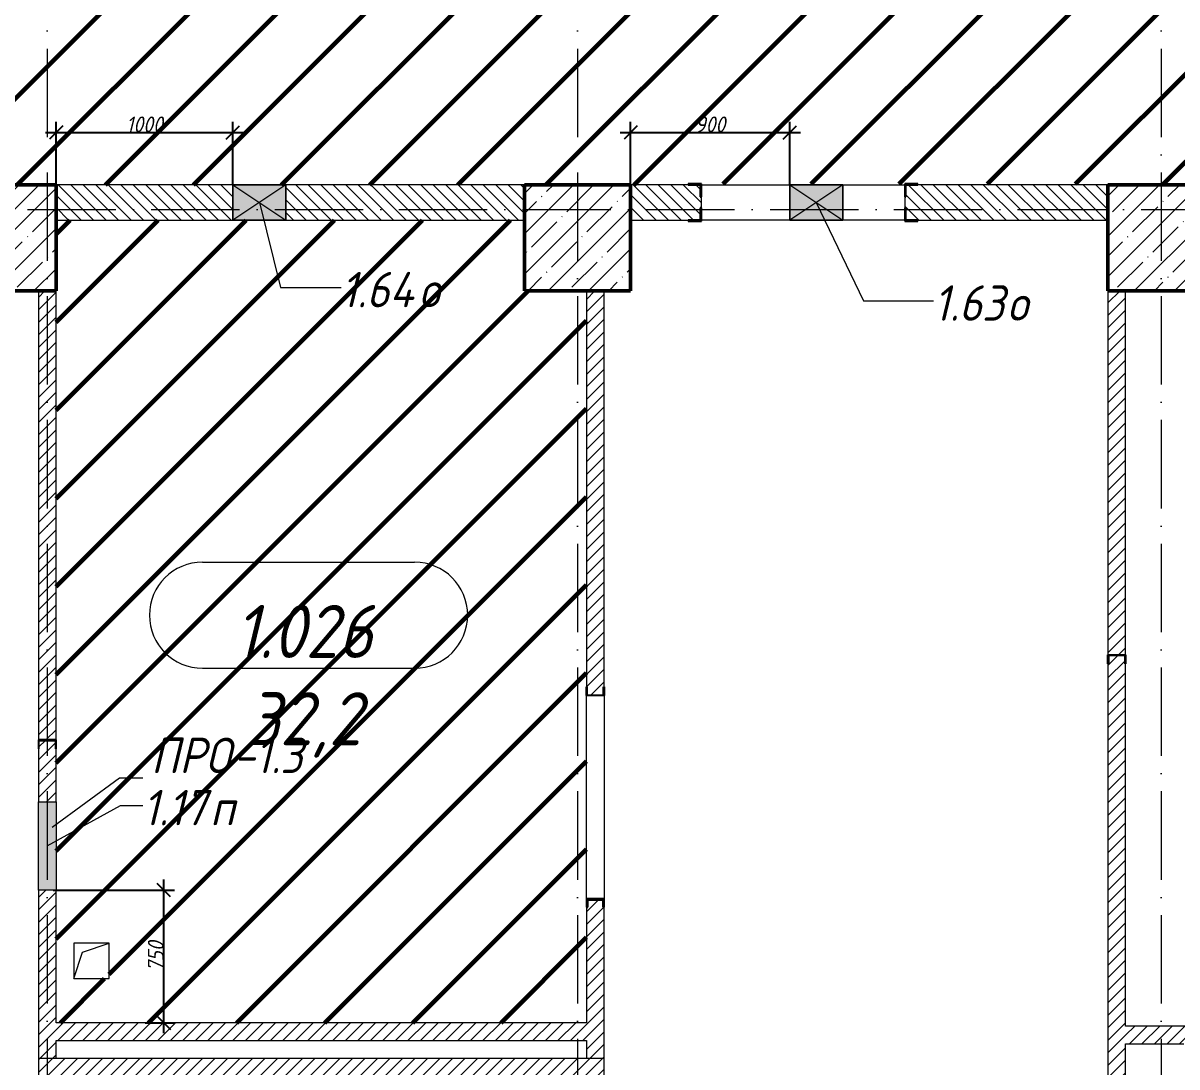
# Model space of a CAD drawing. Header units: millimetres. Extents: x -606178 to 312196, y -19338 to 632709.
# Drawn here: x -390017 to -383491, y 521525 to 527430 of the extents above; entities that cross this region are included whole.
import ezdxf

# ---------------------------------------------------------------- set-up
doc = ezdxf.new("R2010")
doc.units = ezdxf.units.MM
doc.linetypes.add('50_200_ШТРИХ_1Т_ш5_п1_п1_', pattern=[700, 500, -100, 0, -100])
for name, color, linetype, lineweight in [('6.4.1) Окр пт с инж. ПТ2.16', 3, 'Continuous', 60), ('A-____-____-DIMS', 7, 'Continuous', 9), ('A-DETL-GENF-OTLN', 7, 'Continuous', 9), ('A-GENM-____-IDEN', 7, 'Continuous', 9), ('A-GENM-____-MCUT', 7, 'Continuous', 25), ('A-GENM-____-OTLN', 7, 'Continuous', 9), ('A-GENM-____-OTLN-1', 7, 'Continuous', 25), ('A-GLAZ-____-IDEN', 7, 'Continuous', 9), ('A-GLAZ-____-OTLN', 7, 'Continuous', 9), ('A-WALL-____-MCUT', 7, 'Continuous', 13), ('A-WALL-____-PATT-1', 7, 'Continuous', 9), ('A-WALL-FNSH-MCUT-1', 7, 'Continuous', 9), ('I-WALL-____-OTLN', 7, 'Continuous', 9), ('S-COLS-____-MCUT', 7, 'Continuous', 50), ('S-COLS-____-OTLN', 7, 'Continuous', 9), ('S-GRID-____-OTLN-1', 7, '50_200_ШТРИХ_1Т_ш5_п1_п1_', 9)]:
    doc.layers.add(name, color=color, linetype=linetype, lineweight=lineweight)
doc.layers.add('A-AREA-IDEN-1', color=7, linetype='Continuous', lineweight=9, true_color=0x000000)
doc.styles.add('ISOCPEUR_I', font='isocpeui.ttf', dxfattribs={"width": 0.9, "height": 2.5})
doc.styles.add('ISOCPEUR_I_11', font='isocpeui.ttf', dxfattribs={"width": 0.9, "height": 200})
doc.styles.add('ISOCPEUR_I_7', font='isocpeui.ttf', dxfattribs={"width": 0.9, "height": 90})
doc.dimstyles.new('ISO-1_8_0_9К_СРЕДНИЙ_Кладочные_2', dxfattribs={"dimscale": 304.8, "dimtxt": 89.638306, "dimasz": 0.246063, "dimexe": 0.19685, "dimexo": 0, "dimgap": 0, "dimtad": 1, "dimdec": 3, "dimrnd": 0.001, "dimdsep": 46, "dimtxsty": 'ISOCPEUR_I_7', "dimblk1": 'OBLIQUE', "dimblk2": 'OBLIQUE', "dimsah": 1, "dimcen": 0.09, "dimdle": 0.19685, "dimazin": 0, "dimtfac": 1, "dimtdec": 4, "dimtix": 1, "dimtmove": 1, "dimatfit": 3, "dimfxl": 1, "dimtvp": 1, "dimtolj": 1, "dimtzin": 0, "dimarcsym": 2})
pattern_1 = [(45, (-425830.77, 451794.26), (-35.35534, 35.35534), [])]
pattern_2 = [(135, (-425830.77, 451794.26), (-35.35534, -35.35534), [])]

# ---------------------------------------------------------------- blocks, each defined once
blk = doc.blocks.new('BSC_Колонна _Прямоугольная - 600х600-28080544-АР1_План отверстий 1 этажа в осях 1-64_Ю-ЯЯ')
at = {"layer": 'S-COLS-____-OTLN'}
h = blk.add_hatch(dxfattribs=at)
h.set_pattern_fill('FP_92', color=256, style=0, pattern_type=2)
h.set_pattern_definition([(45, (-35700, -74421.04), (-114.04925, 114.04925), []), (45, (-35585.95, -74421.04), (-114.04925, 114.04925), [201.613, -40.323, 3.353, -36.97])])
h.paths.add_polyline_path([(-300, -300), (300, -300), (300, 300), (-300, 300)], flags=0)
at = {"layer": 'S-COLS-____-MCUT'}
for p, q in [((300, 300), (-300, 300)), ((-300, 300), (-300, -300)), ((300, -300), (300, 300)), ((-300, -300), (300, -300))]:
    blk.add_line(p, q, dxfattribs=at)
blk = doc.blocks.new('BSC_Колонна _Прямоугольная - 600х600-V89-АР1_План отверстий 1 этажа в осях 1-64_Ю-ЯЯ')
at = {"layer": 'S-COLS-____-OTLN'}
h = blk.add_hatch(dxfattribs=at)
h.set_pattern_fill('FP_99', color=256, style=0, pattern_type=2)
h.set_pattern_definition([(45, (-38950, -74421.04), (-114.04925, 114.04925), []), (45, (-38835.95, -74421.04), (-114.04925, 114.04925), [201.613, -40.323, 3.353, -36.97])])
h.paths.add_polyline_path([(-300, -300), (300, -300), (300, 300), (-300, 300)], flags=0)
at = {"layer": 'S-COLS-____-MCUT'}
for p, q in [((300, 300), (-300, 300)), ((-300, 300), (-300, -300)), ((300, -300), (300, 300)), ((-300, -300), (300, -300))]:
    blk.add_line(p, q, dxfattribs=at)
blk = doc.blocks.new('BSC_Колонна _Прямоугольная - 600х600-V90-АР1_План отверстий 1 этажа в осях 1-64_Ю-ЯЯ')
at = {"layer": 'S-COLS-____-OTLN'}
h = blk.add_hatch(dxfattribs=at)
h.set_pattern_fill('FP_100', color=256, style=0, pattern_type=2)
h.set_pattern_definition([(45, (-42250, -74421.04), (-114.04925, 114.04925), []), (45, (-42135.95, -74421.04), (-114.04925, 114.04925), [201.613, -40.323, 3.353, -36.97])])
h.paths.add_polyline_path([(-300, -300), (300, -300), (300, 300), (-300, 300)], flags=0)
at = {"layer": 'S-COLS-____-MCUT'}
for p, q in [((300, 300), (-300, 300)), ((-300, 300), (-300, -300)), ((300, -300), (300, 300)), ((-300, -300), (300, -300))]:
    blk.add_line(p, q, dxfattribs=at)
blk = doc.blocks.new('154_Фахверк_СКБ_Швеллер - Тип_100_4830-28143655-АР1_План отверстий 1 этажа в осях 1-64_Ю-ЯЯ')
at = {"layer": 'A-GENM-____-MCUT'}
for p, q in [((175, 50), (125, 50)), ((125, 50), (125, -50)), ((128, 47), (175, 47)), ((128, -47), (128, 47)), ((175, 47), (175, 50)), ((125, -50), (175, -50)), ((175, -47), (128, -47)), ((175, -50), (175, -47))]:
    blk.add_line(p, q, dxfattribs=at)
blk = doc.blocks.new('154_Фахверк_СКБ_Швеллер - Тип_100_4830-28147714-АР1_План отверстий 1 этажа в осях 1-64_Ю-ЯЯ')
at = {"layer": 'A-GENM-____-MCUT'}
for p, q in [((125, 50), (175, 50)), ((125, -50), (125, 50)), ((128, 47), (128, -47)), ((175, 47), (128, 47)), ((175, 50), (175, 47)), ((175, -50), (125, -50)), ((128, -47), (175, -47)), ((175, -47), (175, -50))]:
    blk.add_line(p, q, dxfattribs=at)
blk = doc.blocks.new('154_Стойка_СКБ_Швеллер - СМ-2230_100-28218823-АР1_План отверстий 1 этажа в осях 1-64_Ю-ЯЯ')
at = {"layer": 'A-GENM-____-MCUT'}
for p, q in [((171, 50), (125, 50)), ((125, 50), (125, -50)), ((129.5, 42.4), (171, 42.4)), ((129.5, -42.4), (129.5, 42.4)), ((171, 42.4), (171, 50)), ((125, -50), (171, -50)), ((171, -42.4), (129.5, -42.4)), ((171, -50), (171, -42.4))]:
    blk.add_line(p, q, dxfattribs=at)
blk = doc.blocks.new('154_Стойка_СКБ_Уголок - СМ-2230_200-28216496-АР1_План отверстий 1 этажа в осях 1-64_Ю-ЯЯ')
at = {"layer": 'A-GENM-____-MCUT'}
for p, q in [((125, 156), (125, 81)), ((200, 156), (125, 156)), ((131, 81), (131, 150)), ((131, 150), (200, 150)), ((200, 150), (200, 156)), ((125, 81), (131, 81)), ((131, 19), (125, 19)), ((125, 19), (125, -56)), ((131, -50), (131, 19)), ((125, -56), (200, -56)), ((200, -50), (131, -50)), ((200, -56), (200, -50))]:
    blk.add_line(p, q, dxfattribs=at)
blk = doc.blocks.new('AR_Отверстие Ниша - Лючок-32401455-АР1_План отверстий 1 этажа в осях 1-64_Ю-ЯЯ')
at = {"layer": 'A-GLAZ-____-OTLN'}
blk.add_hatch(color=256, dxfattribs=at).paths.add_polyline_path([(250, 50), (-250, 50), (-250, -50), (250, -50)], flags=0)
for p, q in [((-250, 50), (250, 50)), ((-250, -50), (-250, 50)), ((250, 50), (250, -50)), ((250, -50), (-250, -50))]:
    blk.add_line(p, q, dxfattribs=at)
blk = doc.blocks.new('AR_Отверстие прямоугольное _в плите_ - AR_Отверстие прямоугольное _в плите_-30459597-АР1_План отверстий 1 этажа в осях 1-64_Ю-ЯЯ')
at = {"layer": 'A-GENM-____-OTLN'}
for p, q in [((100, 100), (-100, 100)), ((-100, 100), (-100, -100)), ((-50, 50), (100, 100)), ((100, -100), (100, 100)), ((-100, -100), (-50, 50)), ((-100, -100), (100, -100))]:
    blk.add_line(p, q, dxfattribs=at)
blk = doc.blocks.new('AR_Отверстие прямоугольное _в стене__БезПР - AR_Отверстие прямоугольное _в стене__БезПР-36427769-АР1_План отверстий 1 этажа в осях 1-64_Ю-ЯЯ')
at = {"layer": 'A-GLAZ-____-OTLN'}
blk.add_hatch(color=256, dxfattribs=at).paths.add_polyline_path([(150, -100), (150, 100), (-150, 100), (-150, -100)], flags=0)
at = {"layer": 'A-DETL-GENF-OTLN'}
for p, q in [((-150, -100), (-150, 100)), ((-150, 100), (150, 100)), ((150, 100), (-150, -100)), ((-150, 100), (150, -100)), ((150, 100), (-150, 100)), ((-150, 100), (-150, -100)), ((150, 100), (150, -100)), ((150, -100), (150, 100)), ((150, -100), (-150, -100)), ((-150, -100), (150, -100))]:
    blk.add_line(p, q, dxfattribs=at)
at = {"layer": 'A-GLAZ-____-OTLN'}
blk.add_line((150, 100), (-150, 100), dxfattribs=at)
blk = doc.blocks.new('_Oblique')
at = {"color": 0, "linetype": 'ByBlock', "lineweight": -2}
blk.add_line((-0.5, -0.5), (0.5, 0.5), dxfattribs=at)
blk = doc.blocks.new('*D4428')
at = {"layer": 'A-____-____-DIMS', "color": 0, "lineweight": -2, "transparency": 16777216}
for p, q in [((-389220.9, 521715.3), (-389220.9, 522585.3)), ((-389848.2, 522525.3), (-389160.9, 522525.3)), ((-389327, 521775.3), (-389160.9, 521775.3))]:
    blk.add_line(p, q, dxfattribs=at)
at = {"layer": 'Defpoints', "color": 0, "transparency": 16777216}
for p in [(-389848.2, 522525.3), (-389220.9, 522525.3), (-389327, 521775.3)]:
    blk.add_point(p, dxfattribs=at)
at = {"layer": 'A-____-____-DIMS', "color": 0, "lineweight": -2, "transparency": 16777216, "xscale": 75, "yscale": 75, "zscale": 75}
for p, rotation in [((-389220.9, 522525.3), 90), ((-389220.9, 521775.3), 270)]:
    blk.add_blockref('_Oblique', p, dxfattribs=dict(at, rotation=rotation))
at = {"layer": 'A-____-____-DIMS', "color": 0, "transparency": 16777216, "insert": (-389266.5, 522150.3), "char_height": 90, "width": 409.578, "attachment_point": 5, "rotation": 90, "style": 'ISOCPEUR_I_7'}
blk.add_mtext('\\A1;750', dxfattribs=at)
blk = doc.blocks.new('*D4499')
at = {"layer": 'A-____-____-DIMS', "color": 0, "lineweight": -2, "transparency": 16777216}
for p, q in [((-389830.8, 526515.3), (-389830.8, 526871.4)), ((-388830.8, 526515.3), (-388830.8, 526871.4)), ((-389890.8, 526811.4), (-388770.8, 526811.4))]:
    blk.add_line(p, q, dxfattribs=at)
at = {"layer": 'Defpoints', "color": 0, "transparency": 16777216}
for p in [(-388830.8, 526811.4), (-389830.8, 526515.3), (-388830.8, 526515.3)]:
    blk.add_point(p, dxfattribs=at)
at = {"layer": 'A-____-____-DIMS', "color": 0, "lineweight": -2, "transparency": 16777216, "xscale": 75, "yscale": 75, "zscale": 75, "rotation": 180}
blk.add_blockref('_Oblique', (-389830.8, 526811.4), dxfattribs=at)
at = {"layer": 'A-____-____-DIMS', "color": 0, "lineweight": -2, "transparency": 16777216, "xscale": 75, "yscale": 75, "zscale": 75}
blk.add_blockref('_Oblique', (-388830.8, 526811.4), dxfattribs=at)
at = {"layer": 'A-____-____-DIMS', "color": 0, "transparency": 16777216, "insert": (-389330.8, 526856.4), "char_height": 90, "width": 504.733, "attachment_point": 5, "style": 'ISOCPEUR_I_7'}
blk.add_mtext('\\A1;1000', dxfattribs=at)
blk = doc.blocks.new('*D4500')
at = {"layer": 'A-____-____-DIMS', "color": 0, "lineweight": -2, "transparency": 16777216}
for p, q in [((-386580.8, 526515), (-386580.8, 526871.4)), ((-385680.8, 526515), (-385680.8, 526871.4)), ((-386640.8, 526811.4), (-385620.8, 526811.4))]:
    blk.add_line(p, q, dxfattribs=at)
at = {"layer": 'Defpoints', "color": 0, "transparency": 16777216}
for p in [(-385680.8, 526811.4), (-386580.8, 526515), (-385680.8, 526515)]:
    blk.add_point(p, dxfattribs=at)
at = {"layer": 'A-____-____-DIMS', "color": 0, "lineweight": -2, "transparency": 16777216, "xscale": 75, "yscale": 75, "zscale": 75, "rotation": 180}
blk.add_blockref('_Oblique', (-386580.8, 526811.4), dxfattribs=at)
at = {"layer": 'A-____-____-DIMS', "color": 0, "lineweight": -2, "transparency": 16777216, "xscale": 75, "yscale": 75, "zscale": 75}
blk.add_blockref('_Oblique', (-385680.8, 526811.4), dxfattribs=at)
at = {"layer": 'A-____-____-DIMS', "color": 0, "transparency": 16777216, "insert": (-386130.8, 526856.4), "char_height": 90, "width": 409.578, "attachment_point": 5, "style": 'ISOCPEUR_I_7'}
blk.add_mtext('\\A1;900', dxfattribs=at)
blk = doc.blocks.new('AAR_СКБ_Марка_помещения_1_5 ммп - Номер _ Площадь-27962135-АИ_План этажа_Стены_1')
at = {"layer": 'A-AREA-IDEN-1'}
for p, q in [((-2.987, 3), (3.013, 3)), ((-2.987, 0), (3.013, 0))]:
    blk.add_line(p, q, dxfattribs=at)
for centre, start, end in [((-2.987, 1.5), 90, 270), ((3.013, 1.5), 270, 90)]:
    blk.add_arc(centre, 1.5, start, end, dxfattribs=at)

msp = doc.modelspace()

# ---------------------------------------------------------------- hatches: boundary and pattern name
at = {"layer": '6.4.1) Окр пт с инж. ПТ2.16'}
h = msp.add_hatch(dxfattribs=at)
h.set_pattern_fill('ANSI31', color=256, scale=111)
h.paths.add_polyline_path([(-391355.7712, 533624.9536), (-391380.7712, 533624.9536), (-391380.7712, 533618.9536), (-391455.7712, 533618.9536), (-393330.7712, 533624.6861), (-393330.7712, 533618.9536), (-393418.2712, 533618.9536), (-393418.2712, 526515.3011), (-386255.7712, 526515.3011), (-386255.7712, 526520.9536), (-386180.7712, 526520.9536), (-385030.7712, 526520.0692), (-385030.7712, 526520.9536), (-384955.7712, 526520.9536), (-382505.7712, 526518.6926), (-382505.7712, 526521.3011), (-382430.7712, 526521.3011), (-381280.7712, 526519.3845), (-381280.7712, 526521.3011), (-381205.7712, 526521.3011), (-378830.7712, 526515.3011), (-378830.7712, 525915.3011), (-378830.7712, 521330.3011), (-378824.7712, 521330.3011), (-378824.7712, 521255.3011), (-378829.119, 520255.3011), (-378824.7712, 520255.3011), (-378824.7712, 520180.3011), (-378830.7712, 519875.3011), (-375930.7712, 519875.3011), (-375930.7712, 521575.3011), (-376280.7712, 521575.3011), (-376280.7712, 522175.3011), (-375930.7712, 522175.3011), (-375930.7712, 527025.3011), (-376280.7712, 527025.3011), (-376280.7712, 527625.3011), (-375930.7712, 527625.3011), (-375930.7712, 529525.3011), (-376405.7712, 529525.3011), (-376405.7712, 529519.3011), (-376480.7712, 529519.3011), (-377630.7712, 529519.765), (-377630.7712, 529519.3011), (-377705.7712, 529519.3011), (-391355.7712, 529525.3011)])
h = msp.add_hatch(dxfattribs=at)
h.set_pattern_fill('ANSI31', color=256, scale=111)
h.paths.add_polyline_path([(-386830.7712, 522429.3011), (-386830.7712, 522475.3011), (-386830.7712, 523625.3011), (-386830.7712, 523675.3011), (-386830.7712, 525915.3011), (-387180.7712, 525915.3011), (-387180.7712, 526315.3011), (-388530.7712, 526315.3011), (-388830.7712, 526315.3011), (-389830.7712, 526315.3011), (-389830.7712, 525915.3011), (-389830.7712, 523375.3011), (-389830.7712, 523325.3011), (-389830.7712, 523025.3011), (-389830.7712, 522525.3011), (-389830.7712, 521775.3011), (-386830.7712, 521775.3011)])
h.paths.add_polyline_path([(-389530.7712, 522225.3011), (-389530.7712, 522025.3011), (-389730.7712, 522025.3011), (-389730.7712, 522225.3011)], flags=16)
at = {"layer": 'A-WALL-____-PATT-1'}
h = msp.add_hatch(dxfattribs=at)
h.set_pattern_fill('FP_6', color=256, style=0, pattern_type=2)
h.set_pattern_definition(pattern_2)
h.paths.add_polyline_path([(-387180.7712, 526315.3011), (-387180.7712, 526515.3011), (-388530.7712, 526515.3011), (-388530.7712, 526315.3011)], flags=0)
h.paths.add_polyline_path([(-388830.7712, 526315.3011), (-388830.7712, 526515.3011), (-389830.7712, 526515.3011), (-389830.7712, 526315.3011)], flags=0)
h = msp.add_hatch(dxfattribs=at)
h.set_pattern_fill('FP_6', color=256, style=0, pattern_type=2)
h.set_pattern_definition(pattern_2)
h.paths.add_polyline_path([(-383880.7712, 526314.9536), (-383880.7712, 526514.9536), (-385024.7712, 526514.9536), (-385024.7712, 526445.9536), (-385030.7712, 526445.9536), (-385030.7712, 526383.9536), (-385024.7712, 526383.9536), (-385024.7712, 526314.9536), (-384955.7712, 526314.9536)], flags=0)
h.paths.add_polyline_path([(-386186.7712, 526314.9536), (-386186.7712, 526383.9536), (-386180.7712, 526383.9536), (-386180.7712, 526445.9536), (-386186.7712, 526445.9536), (-386186.7712, 526514.9536), (-386580.7712, 526514.9536), (-386580.7712, 526314.9536), (-386255.7712, 526314.9536)], flags=0)
h = msp.add_hatch(dxfattribs=at)
h.set_pattern_fill('FP_5', color=256, style=0, pattern_type=2)
h.set_pattern_definition(pattern_1)
h.paths.add_polyline_path([(-389930.7712, 521575.3011), (-389830.7712, 521575.3011), (-389830.7712, 522525.3011), (-389930.7712, 522525.3011), (-389930.7712, 521933.998)], flags=0)
h.paths.add_polyline_path([(-389830.7712, 523025.3011), (-389830.7712, 523325.3011), (-389833.7712, 523325.3011), (-389833.7712, 523372.3011), (-389927.7712, 523372.3011), (-389927.7712, 523325.3011), (-389930.7712, 523325.3011), (-389930.7712, 523025.3011), (-389833.7712, 523025.3011)], flags=0)
h.paths.add_polyline_path([(-389930.7712, 523375.3011), (-389830.7712, 523375.3011), (-389830.7712, 525915.3011), (-389930.7712, 525915.3011), (-389930.7712, 525162.9682)], flags=0)
h = msp.add_hatch(dxfattribs=at)
h.set_pattern_fill('FP_5', color=256, style=0, pattern_type=2)
h.set_pattern_definition(pattern_1)
h.paths.add_polyline_path([(-386830.7712, 521575.3011), (-386730.7712, 521575.3011), (-386730.7712, 522429.3011), (-386738.3712, 522429.3011), (-386738.3712, 522470.8011), (-386823.1712, 522470.8011), (-386823.1712, 522429.3011), (-386830.7712, 522429.3011), (-386830.7712, 521675.3011)], flags=0)
h.paths.add_polyline_path([(-386827.7712, 523628.3011), (-386733.7712, 523628.3011), (-386732.9549, 523675.3011), (-386730.7712, 523675.3011), (-386730.7712, 525914.9536), (-386830.7712, 525914.9536), (-386830.7712, 523675.3011), (-386827.7712, 523675.3011)], flags=0)
h = msp.add_hatch(dxfattribs=at)
h.set_pattern_fill('FP_5', color=256, style=0, pattern_type=2)
h.set_pattern_definition(pattern_1)
h.paths.add_polyline_path([(-383880.7712, 519975.3011), (-383780.7712, 519975.3011), (-383780.7712, 523805.3011), (-383783.7712, 523805.3011), (-383783.7712, 523852.3011), (-383877.7712, 523852.3011), (-383877.7712, 523805.3011), (-383880.7712, 523805.3011), (-383880.7712, 521933.998)], flags=0)
h.paths.add_polyline_path([(-383877.7712, 523855.3011), (-383780.7712, 523855.3011), (-383780.7712, 525915.3011), (-383880.7712, 525915.3011), (-383880.7712, 523855.3011)], flags=0)
h = msp.add_hatch(dxfattribs=at)
h.set_pattern_fill('FP_5', color=256, style=0, pattern_type=2)
h.set_pattern_definition(pattern_1)
h.paths.add_polyline_path([(-386830.7712, 521675.3011), (-386830.7712, 521775.3011), (-389830.7712, 521775.3011), (-389830.7712, 521675.3011), (-386961.1652, 521675.3011)], flags=0)
h = msp.add_hatch(dxfattribs=at)
h.set_pattern_fill('FP_5', color=256, style=0, pattern_type=2)
h.set_pattern_definition(pattern_1)
h.paths.add_polyline_path([(-379030.7712, 521655.3011), (-379030.7712, 521755.3011), (-381230.7712, 521755.3011), (-381230.7712, 521655.3011), (-379891.1626, 521655.3011)], flags=0)
h.paths.add_polyline_path([(-381658.6632, 521655.3011), (-381280.7712, 521655.3011), (-381280.7712, 521658.3011), (-381233.7712, 521658.3011), (-381233.7712, 521752.3011), (-381280.7712, 521752.3011), (-381280.7712, 521755.3011), (-383780.7712, 521755.3011), (-383780.7712, 521655.3011), (-383350.7712, 521655.3011)], flags=0)
h = msp.add_hatch(dxfattribs=at)
h.set_pattern_fill('FP_5', color=256, style=0, pattern_type=2)
h.set_pattern_definition(pattern_1)
h.paths.add_polyline_path([(-386830.7712, 521475.3011), (-386730.7712, 521475.3011), (-386730.7712, 521575.3011), (-389930.7712, 521575.3011), (-389930.7712, 521475.3011), (-386961.1652, 521475.3011)], flags=0)

# ---------------------------------------------------------------- linework, layer by layer
at = {"layer": 'A-GENM-____-IDEN'}
for p, q in [((-389852.8562, 522882.2921), (-389472.3395, 523160.3266)), ((-389472.3395, 523160.3266), (-389340.2793, 523160.3266))]:
    msp.add_line(p, q, dxfattribs=at)
at = {"layer": 'A-GLAZ-____-IDEN'}
for p, q in [((-388680.7712, 526415.3011), (-388562.0242, 525934.5665)), ((-385530.7712, 526414.9536), (-385263.229, 525858.5223)), ((-388562.0242, 525934.5665), (-388218.5619, 525934.5665)), ((-385263.229, 525858.5223), (-384866.952, 525858.5223)), ((-389880.7712, 522775.3011), (-389466.1386, 523004.4024)), ((-389466.1386, 523004.4024), (-389340.2793, 523004.4024))]:
    msp.add_line(p, q, dxfattribs=at)
at = {"layer": 'A-WALL-____-MCUT'}
for p, q in [((-388830.7712, 526515.3011), (-389830.7712, 526515.3011)), ((-387180.7712, 526515.3011), (-388530.7712, 526515.3011)), ((-386255.7712, 526514.9536), (-386580.7712, 526514.9536)), ((-383880.7712, 526514.9536), (-384955.7712, 526514.9536)), ((-386180.7712, 526383.9536), (-386180.7712, 526445.9536)), ((-385030.7712, 526445.9536), (-385030.7712, 526383.9536)), ((-389830.7712, 526315.3011), (-388830.7712, 526315.3011)), ((-388530.7712, 526315.3011), (-387180.7712, 526315.3011)), ((-386580.7712, 526314.9536), (-386255.7712, 526314.9536)), ((-384955.7712, 526314.9536), (-383880.7712, 526314.9536))]:
    msp.add_line(p, q, dxfattribs=at)
at = {"layer": 'A-WALL-FNSH-MCUT-1'}
for p, q in [((-389930.7712, 525915.3011), (-389930.7712, 523375.3011)), ((-389830.7712, 523375.3011), (-389830.7712, 525915.3011)), ((-386830.7712, 525914.9536), (-386830.7712, 523675.3011)), ((-386730.7712, 525914.9536), (-386830.7712, 525914.9536)), ((-386730.7712, 523675.3011), (-386730.7712, 525914.9536)), ((-383880.7712, 525915.3011), (-383880.7712, 523855.3011)), ((-383780.7712, 523855.3011), (-383780.7712, 525915.3011)), ((-383880.7712, 523805.3011), (-383880.7712, 519975.3011)), ((-383780.7712, 521755.3011), (-383780.7712, 523805.3011)), ((-389930.7712, 523325.3011), (-389930.7712, 523025.3011)), ((-389830.7712, 523025.3011), (-389830.7712, 523325.3011)), ((-389930.7712, 522525.3011), (-389930.7712, 520325.3011)), ((-389830.7712, 521775.3011), (-389830.7712, 522525.3011)), ((-386830.7712, 522429.3011), (-386830.7712, 521775.3011)), ((-386730.7712, 519975.3011), (-386730.7712, 522429.3011)), ((-386830.7712, 521775.3011), (-389830.7712, 521775.3011)), ((-381280.7712, 521755.3011), (-383780.7712, 521755.3011)), ((-389830.7712, 521575.3011), (-389830.7712, 521675.3011)), ((-389830.7712, 521675.3011), (-386830.7712, 521675.3011)), ((-386830.7712, 521675.3011), (-386830.7712, 521575.3011)), ((-383780.7712, 519975.3011), (-383780.7712, 521655.3011)), ((-383780.7712, 521655.3011), (-383450.7712, 521655.3011)), ((-389930.7712, 521575.3011), (-386830.7712, 521575.3011)), ((-386830.7712, 521575.3011), (-386730.7712, 521575.3011))]:
    msp.add_line(p, q, dxfattribs=at)
at = {"layer": 'I-WALL-____-OTLN'}
for p, q in [((-386180.7712, 526514.9536), (-385680.7712, 526514.9536)), ((-385380.7712, 526514.9536), (-385030.7712, 526514.9536)), ((-385680.7712, 526314.9536), (-386180.7712, 526314.9536)), ((-385030.7712, 526314.9536), (-385380.7712, 526314.9536)), ((-386830.7712, 522475.3011), (-386830.7712, 523625.3011)), ((-386730.7712, 523625.3011), (-386730.7712, 522475.3011))]:
    msp.add_line(p, q, dxfattribs=at)
at = {"layer": 'S-GRID-____-OTLN-1'}
for p, q in [((-389880.7712, 542687.1106), (-389880.7712, 504685.847)), ((-386880.7712, 542687.1106), (-386880.7712, 504685.847)), ((-383580.7712, 542687.1106), (-383580.7712, 518469.7429)), ((-391393.3252, 526375.3011), (-321756.3646, 526375.3011))]:
    msp.add_line(p, q, dxfattribs=at)

# ---------------------------------------------------------------- block references
at = {"layer": 'A-AREA-IDEN-1', "xscale": 199.9999999999999, "yscale": 199.9999999999999, "zscale": 199.9999999999999}
msp.add_blockref('AAR_СКБ_Марка_помещения_1_5 ммп - Номер _ Площадь-27962135-АИ_План этажа_Стены_1', (-388405.223, 523780.4038), dxfattribs=at)
at = {"layer": 'A-GENM-____-OTLN'}
msp.add_blockref('AR_Отверстие прямоугольное _в плите_ - AR_Отверстие прямоугольное _в плите_-30459597-АР1_План отверстий 1 этажа в осях 1-64_Ю-ЯЯ', (-389630.7712, 522125.3011), dxfattribs=at)
at = {"layer": 'A-GENM-____-OTLN-1'}
for name, p, rotation in [('154_Стойка_СКБ_Уголок - СМ-2230_200-28216496-АР1_План отверстий 1 этажа в осях 1-64_Ю-ЯЯ', (-386055.7712, 526464.9536), 180), ('154_Фахверк_СКБ_Швеллер - Тип_100_4830-28147714-АР1_План отверстий 1 этажа в осях 1-64_Ю-ЯЯ', (-383830.7712, 523980.3011), 269.9999999999999), ('154_Фахверк_СКБ_Швеллер - Тип_100_4830-28147714-АР1_План отверстий 1 этажа в осях 1-64_Ю-ЯЯ', (-386780.7712, 523500.3011), 89.9999999999999), ('154_Фахверк_СКБ_Швеллер - Тип_100_4830-28143655-АР1_План отверстий 1 этажа в осях 1-64_Ю-ЯЯ', (-389880.7712, 523500.3011), 269.9999999999999), ('154_Стойка_СКБ_Швеллер - СМ-2230_100-28218823-АР1_План отверстий 1 этажа в осях 1-64_Ю-ЯЯ', (-386780.7712, 522600.3011), 269.9999999999999)]:
    msp.add_blockref(name, p, dxfattribs=dict(at, rotation=rotation))
msp.add_blockref('154_Стойка_СКБ_Уголок - СМ-2230_200-28216496-АР1_План отверстий 1 этажа в осях 1-64_Ю-ЯЯ', (-385155.7712, 526364.9536), dxfattribs=at)
at = {"layer": 'A-GLAZ-____-OTLN'}
for p in [(-388680.7712, 526415.3011), (-385530.7712, 526414.9536)]:
    msp.add_blockref('AR_Отверстие прямоугольное _в стене__БезПР - AR_Отверстие прямоугольное _в стене__БезПР-36427769-АР1_План отверстий 1 этажа в осях 1-64_Ю-ЯЯ', p, dxfattribs=at)
at = {"layer": 'A-GLAZ-____-OTLN', "rotation": 269.9999999999999}
msp.add_blockref('AR_Отверстие Ниша - Лючок-32401455-АР1_План отверстий 1 этажа в осях 1-64_Ю-ЯЯ', (-389880.7712, 522775.3011), dxfattribs=at)
at = {"layer": 'S-COLS-____-OTLN'}
for name, p in [('BSC_Колонна _Прямоугольная - 600х600-28080544-АР1_План отверстий 1 этажа в осях 1-64_Ю-ЯЯ', (-390130.7712, 526215.3011)), ('BSC_Колонна _Прямоугольная - 600х600-V89-АР1_План отверстий 1 этажа в осях 1-64_Ю-ЯЯ', (-386880.7712, 526215.3011)), ('BSC_Колонна _Прямоугольная - 600х600-V90-АР1_План отверстий 1 этажа в осях 1-64_Ю-ЯЯ', (-383580.7712, 526215.3011))]:
    msp.add_blockref(name, p, dxfattribs=at)

# ---------------------------------------------------------------- texts
at = {"layer": 'A-AREA-IDEN-1', "char_height": 300, "attachment_point": 8, "line_spacing_factor": 1.139951, "style": 'ISOCPEUR_I'}
for s, insert, width in [('\\pxqc,t8.46667,16.93333,25.4,33.86667,42.33333,50.8,59.26667,67.73333,76.2,84.66667,93.13333,101.6,110.06667,118.53333,127,135.46667,143.93333,152.4,160.86667,169.33333,177.8,186.26667,194.73333,203.2,211.66667,220.13333,228.6,237.06667,245.53333,254,262.46667,270.93333;{1.026}', (-388430.6521, 523838.7336), 900), ('\\pxqc,t8.46667,16.93333,25.4,33.86667,42.33333,50.8,59.26667,67.73333,76.2,84.66667,93.13333,101.6,110.06667,118.53333,127,135.46667,143.93333,152.4,160.86667,169.33333,177.8,186.26667,194.73333,203.2,211.66667,220.13333,228.6,237.06667,245.53333,254,262.46667,270.93333;{32,2}', (-388429.6521, 523274.7857), 754)]:
    msp.add_mtext(s, dxfattribs=dict(at, insert=insert, width=width))
at = {"layer": 'A-GENM-____-IDEN', "char_height": 200, "attachment_point": 1, "style": 'ISOCPEUR_I_11'}
for s, insert, width in [('ПРО', (-389293.136, 523387.4427), 562.784625), ('-1.3', (-388828.7922, 523387.4427), 505.063125)]:
    msp.add_mtext(s, dxfattribs=dict(at, insert=insert, width=width))
at = {"layer": 'A-GLAZ-____-IDEN', "char_height": 200, "attachment_point": 1, "style": 'ISOCPEUR_I_11'}
for s, insert, width in [('1.64', (-388218.5619, 526022.1811), 533.923875), ('\\fISOCPEUR|b0|i1|c204|p34|;\\W.9;о', (-387778.0307, 526022.1811), 158.734125), ('1.63', (-384866.952, 525946.1369), 505.063125), ('\\fISOCPEUR|b0|i1|c204|p34|;\\W.9;о', (-384450.2332, 525946.1369), 158.734125), ('1.17', (-389340.2793, 523092.017), 461.772), ('\\fISOCPEUR|b0|i1|c204|p34|;\\W.9;п', (-388959.2793, 523092.017), 158.734125)]:
    msp.add_mtext(s, dxfattribs=dict(at, insert=insert, width=width))

# ---------------------------------------------------------------- dimensions: what is measured, and where the dimension line sits
at = {"layer": 'A-____-____-DIMS'}
for base, p1, p2, override, picture, middle in [((-388830.7712, 526811.4341), (-389830.7712, 526515.3011), (-388830.7712, 526515.3011), {"dimpost": '<>', "dimfxl": 1000}, '*D4499', (-389330.7712, 526856.4341)), ((-385680.7712, 526811.4341), (-386580.7712, 526514.9536), (-385680.7712, 526514.9536), {"dimpost": '<>', "dimfxl": 900}, '*D4500', (-386130.7712, 526856.4341))]:
    dim = msp.add_linear_dim(base=base, p1=p1, p2=p2, dimstyle='ISO-1_8_0_9К_СРЕДНИЙ_Кладочные_2', override=override, dxfattribs=at)
    dim.commit()
    dim.dimension.update_dxf_attribs({"geometry": picture, "text_midpoint": middle})
dim = msp.add_linear_dim(base=(-389220.9474, 522525.3011), p1=(-389327.0134, 521775.3011), p2=(-389848.2065, 522525.3011), angle=90, dimstyle='ISO-1_8_0_9К_СРЕДНИЙ_Кладочные_2', override={"dimpost": '<>', "dimfxl": 913.313879}, dxfattribs=at)
dim.commit()
dim.dimension.update_dxf_attribs({"geometry": '*D4428', "text_midpoint": (-389266.527, 522150.3011)})

doc.saveas('drawing.dxf')
